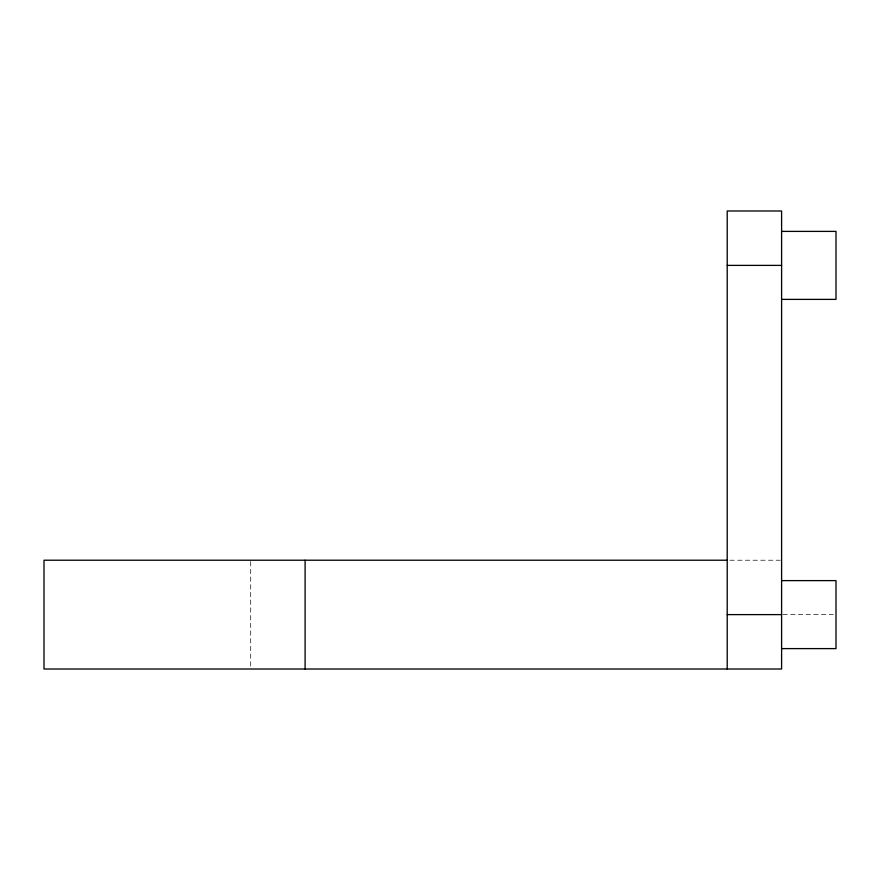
<?xml version="1.0" encoding="UTF-8"?>
<svg xmlns="http://www.w3.org/2000/svg" width="880" height="880" viewBox="0 0 880 880"><rect width="100%" height="100%" fill="white"/><g stroke="black" fill="none" stroke-linecap="round" stroke-linejoin="round"><path stroke-width="0.66" stroke-dasharray="4.4 3.3" d="M729.927 560.219L780.241 560.219M782.969 614.614L833.283 614.614M250.701 561.572L250.701 667.645"/><path stroke-width="1.32" d="M781.605 231.396L836 231.396L836 299.387L781.605 299.387M727.21 265.386L781.605 265.386M727.21 560.219L44 560.219L44 669.009L781.605 669.009L781.605 210.991L727.21 210.991L727.21 669.009M781.605 580.613L836 580.613L836 648.604L781.605 648.604M727.21 614.614L781.605 614.614M305.096 560.219L305.096 669.009"/></g></svg>
